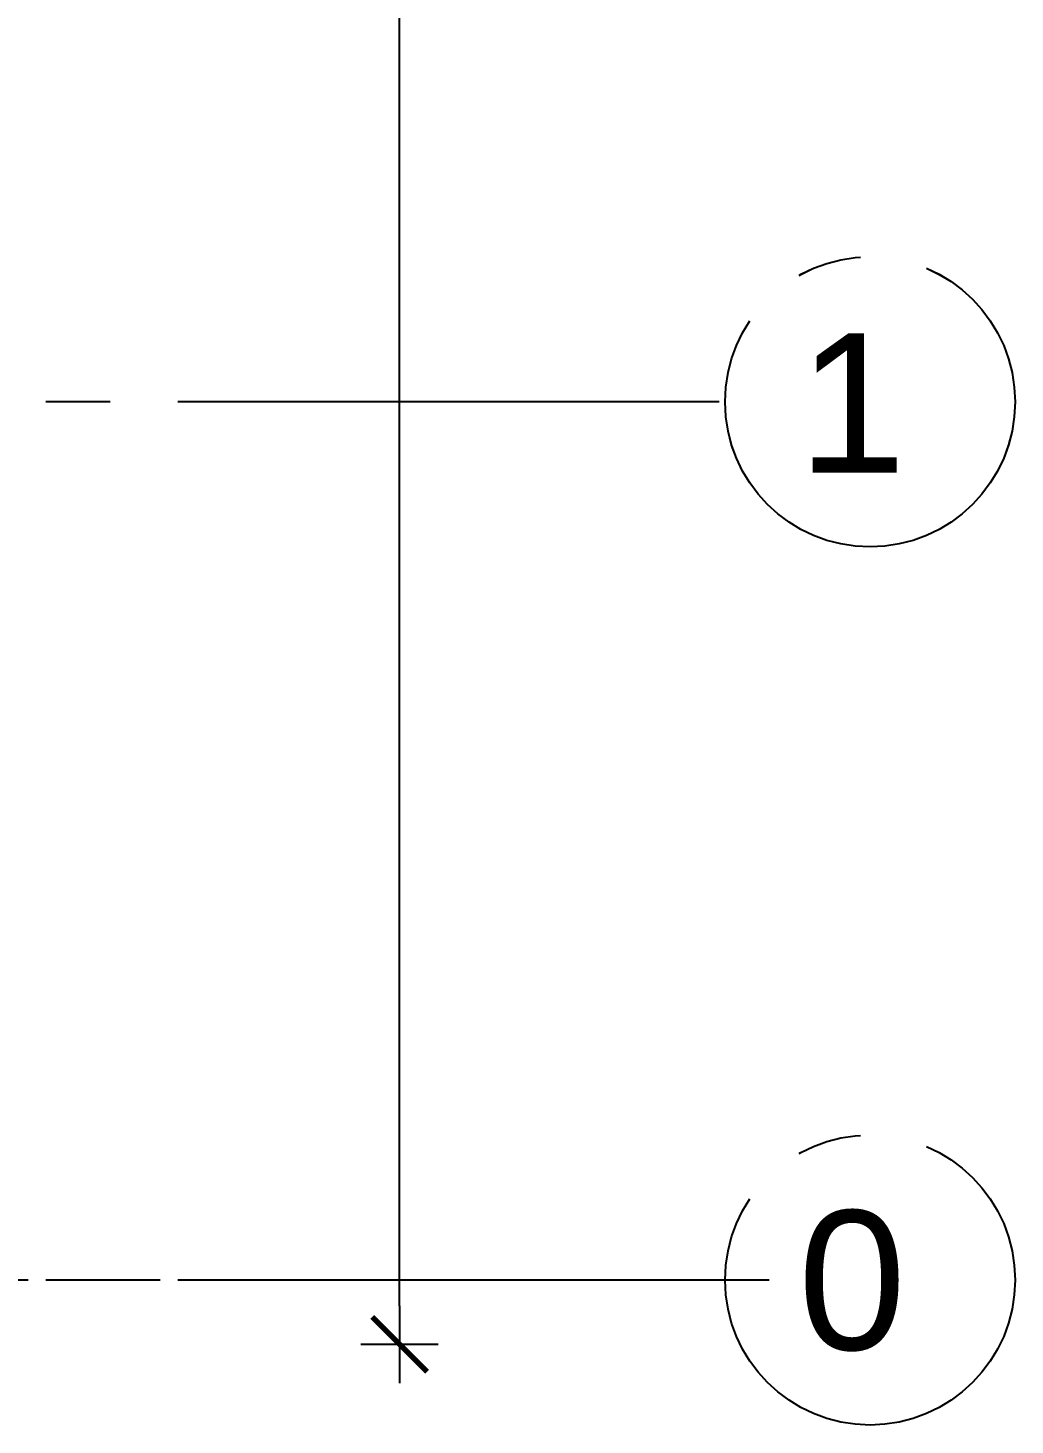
# Model space of a CAD drawing. Header units: millimetres. Extents: x 1217 to 2428, y 234 to 644.
# Drawn here: x 2366.922 to 2368.454, y 599.101 to 601.268 of the extents above; entities that cross this region are included whole.
import ezdxf

# ---------------------------------------------------------------- set-up
doc = ezdxf.new("R2010")
doc.units = ezdxf.units.MM
doc.linetypes.add('ACAD_ISO04W100', pattern=[30, 24, -3, 0, -3])
doc.layers.get('0').update_dxf_attribs({"lineweight": 5})
doc.layers.add('COTAS', color=252, linetype='Continuous')
doc.layers.add('EJES', color=8, linetype='Continuous')
doc.styles.add('INTERARQ', font='arial.ttf')
doc.styles.get("Standard").update_dxf_attribs({"font": 'arial.ttf'})
doc.dimstyles.new('ESCALA_1-50', dxfattribs={"dimtxt": 0.15, "dimasz": 0.06, "dimexe": 0.18, "dimexo": 0.0625, "dimgap": 0, "dimtad": 0, "dimtih": 1, "dimtoh": 1, "dimzin": 0, "dimdsep": 46, "dimtxsty": 'INTERARQ', "dimblk": 'DIMTICK', "dimcen": 0, "dimse1": 1, "dimse2": 1, "dimclrd": 256, "dimclre": 1, "dimclrt": 2, "dimadec": 0, "dimazin": 0, "dimtfac": 4.5, "dimtofl": 0, "dimtmove": 2, "dimatfit": 3, "dimldrblk": 'DIMTICK', "dimfxl": 1, "dimtolj": 1, "dimtzin": 0, "dimarcsym": 0})

# ---------------------------------------------------------------- blocks, each defined once
blk = doc.blocks.new('DIMTICK')
at = {"color": 1}
for p, q in [((0, 1), (0, -1)), ((-1, 0), (1, 0))]:
    blk.add_line(p, q, dxfattribs=at)
at = {"color": 3, "const_width": 0.141}
blk.add_lwpolyline([(0.707, 0.707), (-0.707, -0.707)], dxfattribs=at)
blk = doc.blocks.new('*D1519')
at = {"layer": 'COTAS', "lineweight": -2, "ltscale": 3, "transparency": 16777216}
for p, q in [((2367.499, 628.5963), (2367.499, 614.0177)), ((2367.499, 599.2858), (2367.499, 613.8644))]:
    blk.add_line(p, q, dxfattribs=at)
at = {"layer": 'DEFPOINTS', "color": 0, "ltscale": 3, "transparency": 16777216}
for p in [(2365.4682, 628.6563, 0), (2367.499, 628.6563), (2365.4676, 599.2258, 0)]:
    blk.add_point(p, dxfattribs=at)
at = {"layer": 'COTAS', "lineweight": -2, "ltscale": 3, "transparency": 16777216, "xscale": 0.06, "yscale": 0.06, "zscale": 0.06}
for p, rotation in [((2367.499, 628.6563), 90), ((2367.499, 599.2258), 270)]:
    blk.add_blockref('DIMTICK', p, dxfattribs=dict(at, rotation=rotation))
at = {"layer": 'COTAS', "color": 2, "ltscale": 3, "transparency": 16777216, "insert": (2367.499, 613.941), "char_height": 0.15, "attachment_point": 5, "style": 'INTERARQ'}
blk.add_mtext('\\A1;29.43', dxfattribs=at)

msp = doc.modelspace()

# ---------------------------------------------------------------- linework, layer by layer
at = {"layer": 'EJES', "linetype": 'ACAD_ISO04W100', "ltscale": 0.035, "elevation": 0}
for points in [[(2367.99479, 600.68772), (2363.55755, 600.68772)], [(2367.99479, 599.32564), (2348.89632, 599.32564)], [(2367.99479, 599.32563), (2348.89632, 599.32563)], [(2368.07247, 599.32564), (2348.97399, 599.32564)], [(2368.07246, 599.32563), (2348.97399, 599.32563)]]:
    msp.add_lwpolyline(points, dxfattribs=at)
at = {"layer": 'EJES', "linetype": 'ACAD_ISO04W100', "ltscale": 0.035}
for centre in [(2368.22906, 600.68773, 0), (2368.22906, 600.68772, 0), (2368.22906, 599.32564, 0), (2368.22906, 599.32564, 0)]:
    msp.add_circle(centre, 0.22497, dxfattribs=at)

# ---------------------------------------------------------------- texts
at = {"layer": 'EJES', "char_height": 0.216, "width": 0.3443665, "attachment_point": 5}
for s, insert in [('1', (2368.20106, 600.68599, 0)), ('1', (2368.20105, 600.68598, 0)), ('0', (2368.20106, 599.3239, 0)), ('0', (2368.20105, 599.3239, 0))]:
    msp.add_mtext(s, dxfattribs=dict(at, insert=insert))

# ---------------------------------------------------------------- dimensions: what is measured, and where the dimension line sits
at = {"layer": 'COTAS', "ltscale": 3}
dim = msp.add_linear_dim(base=(2367.49897, 628.65627, 0), p1=(2365.46759, 599.2258, 0), p2=(2365.4682, 628.65627, 0), angle=90, dimstyle='ESCALA_1-50', dxfattribs=at)
dim.commit()
dim.dimension.update_dxf_attribs({"geometry": '*D1519', "text_midpoint": (2367.49897, 613.94104, 0)})

doc.saveas('drawing.dxf')
